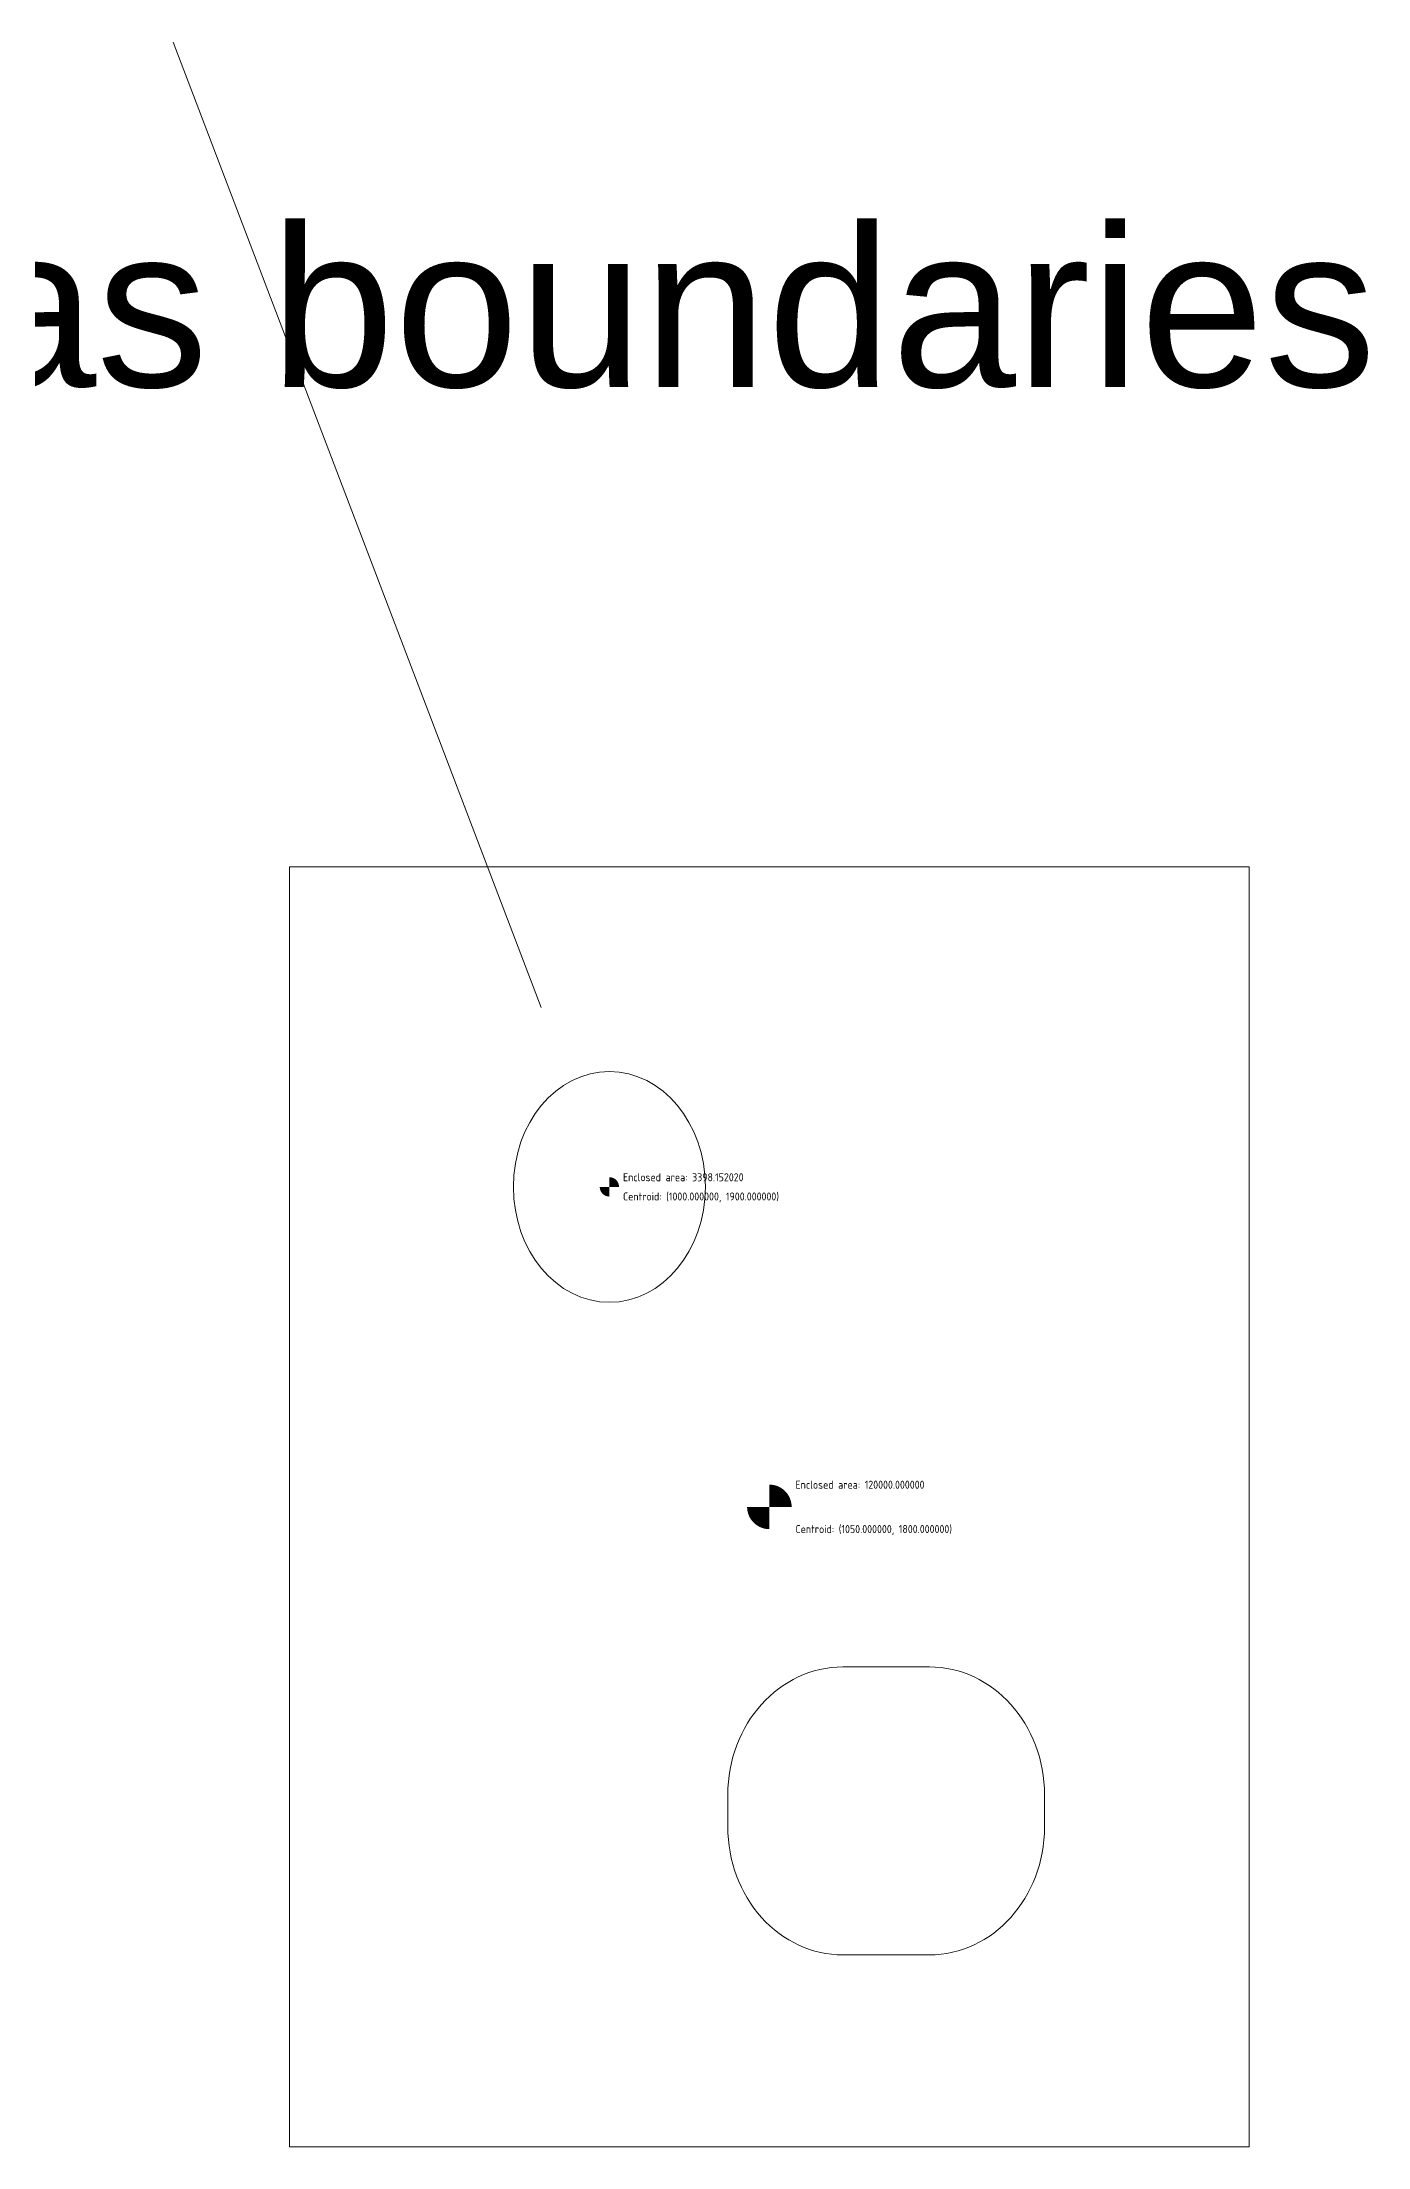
# Model space of a CAD drawing. Header units: millimetres. Extents: x 300 to 5400, y 194 to 3003.
# Drawn here: x 823 to 1237, y 1600 to 2258 of the extents above; entities that cross this region are included whole.
import ezdxf

# ---------------------------------------------------------------- set-up
doc = ezdxf.new("R2010")
doc.units = ezdxf.units.MM
for name, color, linetype, lineweight, true_color in [('As boundaries', 18, 'Continuous', 15, 0x000000), ('Centroid Examples (empty) ... As area centroid (empty) ... As arc segments (78)', 3, 'Continuous', 15, 0x00ff00), ('Centroid Examples (empty) ... As wire centroid (63) ... Multiple selection', 4, 'Continuous', 15, 0x00ffff), ('Text', 18, 'Continuous', 15, 0x000000)]:
    doc.layers.add(name, color=color, linetype=linetype, lineweight=lineweight, true_color=true_color)
doc.styles.add('textstyle24', font='arial.ttf')
doc.styles.add('textstyle68', font='')
doc.styles.add('textstyle69', font='')
doc.styles.add('textstyle70', font='')
doc.styles.add('textstyle71', font='')
doc.styles.get('textstyle68').set_extended_font_data('ISOCP')
doc.styles.get('textstyle69').set_extended_font_data('ISOCP')
doc.styles.get('textstyle70').set_extended_font_data('ISOCP')
doc.styles.get('textstyle71').set_extended_font_data('ISOCP')

msp = doc.modelspace()

# ---------------------------------------------------------------- linework, layer by layer
at = {"layer": 'As boundaries', "color": 30, "true_color": 0xff7f00}
for p, q in [((1073, 1750), (1100, 1750)), ((1037, 1700), (1037, 1710)), ((1136, 1710), (1136, 1700)), ((1100, 1660), (1073, 1660))]:
    msp.add_line(p, q, dxfattribs=at)
at = {"layer": 'As boundaries', "flags": 128}
msp.add_lwpolyline([(900, 2000), (1200, 2000), (1200, 1600), (900, 1600)], close=True, dxfattribs=at)
at = {"layer": 'As boundaries'}
msp.add_ellipse((1000, 1900), major_axis=(0, 36.06), ratio=0.83205, dxfattribs=at)
at = {"layer": 'As boundaries', "color": 30, "true_color": 0xff7f00}
for centre, start_param, end_param in [((1073, 1710), 0, 1.570796), ((1100, 1710), 4.712389, 6.283185), ((1073, 1700), 1.570796, 3.141593), ((1100, 1700), 3.141593, 4.712389)]:
    msp.add_ellipse(centre, major_axis=(0, 40), ratio=0.9, start_param=start_param, end_param=end_param, dxfattribs=at)
at = {"layer": 'Centroid Examples (empty) ... As area centroid (empty) ... As arc segments (78)', "color": 73, "true_color": 0x9bdc70, "flags": 128}
for points in [[(997, 1900, 0, 0, 1), (1003, 1900, 0, 0, 0), (1001.5, 1900, 3.03, 3.03, 0.414214), (1000, 1901.5, 0, 0, 0), (1000, 1898.5, 3.03, 3.03, -0.414214), (998.5, 1900, 0, 0, 0), (997, 1900, 0, 0, -1), (1003, 1900, 0, 0, 0)], [(1043.07, 1800, 0, 0, 1), (1056.93, 1800, 0, 0, 0), (1053.46, 1800, 7, 7, 0.414214), (1050, 1803.46, 0, 0, 0), (1050, 1796.54, 7, 7, -0.414214), (1046.54, 1800, 0, 0, 0), (1043.07, 1800, 0, 0, -1), (1056.93, 1800, 0, 0, 0)]]:
    msp.add_lwpolyline(points, format="xyseb", dxfattribs=at)
at = {"layer": 'Centroid Examples (empty) ... As wire centroid (63) ... Multiple selection', "color": 3, "true_color": 0x00ff00}
msp.add_line((863.64, 2257.74), (978.63, 1956.06), dxfattribs=at)

# ---------------------------------------------------------------- texts
at = {"layer": 'Centroid Examples (empty) ... As area centroid (empty) ... As arc segments (78)', "color": 73, "true_color": 0x9bdc70, "char_height": 2.5, "attachment_point": 1}
for s, insert, style in [('Enclosed area: 3398.152020', (1004.25, 1904.25), 'textstyle68'), ('Centroid: (1000.000000, 1900.000000)', (1004.25, 1898.25), 'textstyle69'), ('Enclosed area: 120000.000000', (1058.18, 1808.18), 'textstyle70'), ('Centroid: (1050.000000, 1800.000000)', (1058.18, 1794.32), 'textstyle71')]:
    msp.add_mtext(s, dxfattribs=dict(at, insert=insert, style=style))
at = {"layer": 'Text', "insert": (300, 2200), "char_height": 50, "attachment_point": 1, "style": 'textstyle24'}
msp.add_mtext('Various shapes as boundaries', dxfattribs=at)

doc.saveas('drawing.dxf')
